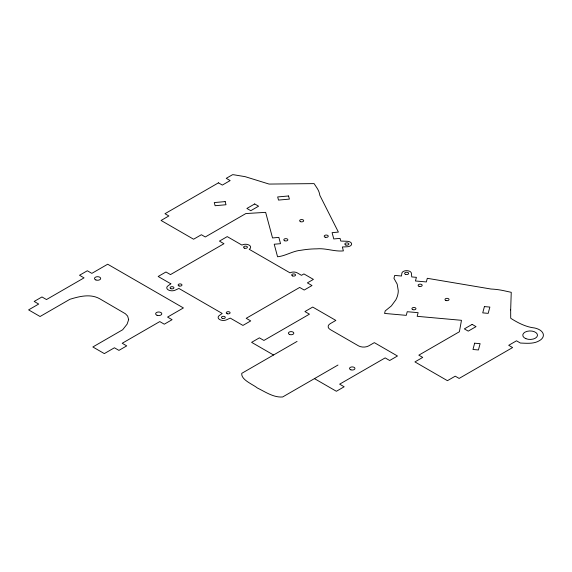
<?xml version="1.0" encoding="UTF-8"?>
<svg xmlns="http://www.w3.org/2000/svg" width="572" height="572" viewBox="0 0 572 572"><rect width="100%" height="100%" fill="white"/><g stroke="black" fill="none" stroke-linecap="round" stroke-linejoin="round"><path stroke-width="0.86" d="M297.068 341.412L241.749 373.352C240.862 379.865 252.917 384.334 257.328 387.973C265.215 391.806 273.588 397.74 282.661 396.968L337.988 365.036M273.523 354.99L251.608 342.342L259.402 337.845L263.921 340.447L309.438 314.171L304.919 311.568L312.712 307.064L335.85 320.42L330.258 323.652A7.236 4.176 0 0 0 330.258 329.558L358.515 345.867A7.236 4.176 0 0 0 368.747 345.867L374.331 342.642L397.468 355.998L389.675 360.503L385.163 357.893L339.646 384.169L344.165 386.779L336.372 391.277L314.457 378.628M510.667 309.917L510.703 317.996A3.432 1.981 0 0 0 510.889 318.397C518.103 322.958 525.947 326.991 534.541 327.97A13.27 7.665 0 0 1 539.632 340.547C533.905 344.13 526.776 343.264 520.406 343.05L516.509 340.805L508.715 345.302L512.612 347.554L459.13 378.428L455.233 376.176L447.44 380.68L414.929 361.912L422.722 357.407L418.826 355.162L459.402 331.739L461.475 320.306L417.16 316.323L418.132 312.677L407.235 311.711L406.263 315.358L384.556 313.427L385.221 310.918L391.348 305.941L395.853 299.821A56.092 32.382 0 0 0 398.284 290.748L397.183 284.127L393.951 278.314L394.73 275.418L401.494 276.019L401.887 273.194A4.762 2.753 0 0 1 406.685 270.663A4.762 2.753 0 0 1 411.39 273.259L411.747 276.927L416.402 277.341L415.429 280.974L426.326 281.939L427.298 278.307L491.012 289.032A45.331 26.176 0 0 1 503.61 290.655L511.246 292.328L510.667 309.917M128.657 319.605L127.098 324.16L122.673 329.758L92.85 346.975L104.326 353.603L114.414 347.776L118.933 350.386L126.727 345.881L122.208 343.272L159.774 321.586L164.286 324.195L172.086 319.698L167.567 317.088L183.412 307.943L107.686 264.221L91.842 273.366L87.323 270.763L79.529 275.261L84.048 277.87L46.482 299.556L41.971 296.947L34.17 301.444L38.689 304.054L28.6 309.881L40.076 316.509L69.898 299.292C79.394 296.396 90.304 293.55 99.571 298.684L125.39 313.749L127.62 316.066L128.657 319.605M474.653 343.193L472.972 349.478L478.421 349.964L480.101 343.672L474.653 343.193M484.412 306.592L482.732 312.877L488.181 313.363L489.861 307.071L484.412 306.592M170.842 283.805L168.297 285.635A5.248 3.032 0 0 0 168.297 289.925A5.248 3.032 0 0 0 175.718 289.925L178.9 288.452L222.193 313.449L219.655 315.286A5.248 3.032 0 0 0 219.655 319.569A5.248 3.032 0 0 0 227.07 319.569L230.251 318.103L242.928 325.418L250.722 320.921L246.203 318.311L299.685 287.437L304.204 290.047L311.997 285.542L307.378 282.883L313.406 279.401L303.918 273.916L301.473 275.325L297.261 272.894A5.162 2.982 0 0 0 290.025 272.858L249.206 249.292A5.162 2.982 0 0 0 249.149 245.116A5.162 2.982 0 0 0 241.906 245.081L227.234 236.608L219.441 241.105L223.959 243.715L170.477 274.596L165.959 271.986L158.165 276.483L170.842 283.805M218.454 182.833L164.972 213.713L168.869 215.959L161.075 220.463L193.586 239.225L201.38 234.727L205.276 236.98L245.846 213.556L265.644 212.355L272.544 237.945L278.857 237.38L280.537 243.672L274.217 244.23L277.563 256.764C285.664 255.984 292.814 250.879 301.122 250.243A56.092 32.382 0 0 1 316.838 248.841C325.833 248.005 334.541 251.787 343.393 250.893L342.356 246.99L347.247 246.761A4.762 2.753 0 0 0 351.63 243.987A4.762 2.753 0 0 0 347.132 241.277L340.776 241.069L340.061 238.381L333.769 238.939L332.096 232.647L338.388 232.089L319.82 195.302A45.331 26.176 0 0 0 317.002 188.031L314.099 183.619L269.076 184.07L245.145 176.662L233.583 174.739L232.525 174.71L226.247 178.335L230.144 180.58L222.351 185.085L218.454 182.833M254.683 203.954L246.889 208.451L250.786 210.703L258.58 206.199L254.683 203.954M472.136 324.381L464.342 328.886L468.239 331.131L476.033 326.633L472.136 324.381M225.168 201.601L214.271 202.574L215.115 205.72L226.004 204.747L225.168 201.601M288.56 195.967L277.67 196.94L278.507 200.078L289.403 199.113L288.56 195.967M350.879 369.827A2.71 1.566 0 0 0 354.947 368.475A2.71 1.566 0 0 0 350.879 367.117A2.71 1.566 0 0 0 350.879 369.827M289.518 334.448A2.71 1.566 0 0 0 293.808 333.347A2.71 1.566 0 0 0 290.004 331.753A2.71 1.566 0 0 0 289.518 334.448M405.441 274.36A2.031 1.173 0 0 0 408.651 273.538A2.031 1.173 0 0 0 405.805 272.343A2.031 1.173 0 0 0 405.441 274.36M525.882 338.667A7.357 4.247 0 0 0 537.458 335.585A7.357 4.247 0 0 0 527.055 331.338A7.357 4.247 0 0 0 525.882 338.667M445.881 300.486A2.031 1.173 0 0 0 449.034 299.585A2.031 1.173 0 0 0 446.103 298.462A2.031 1.173 0 0 0 445.881 300.486M419.033 286.3A2.031 1.173 0 0 0 422.186 285.399A2.031 1.173 0 0 0 419.255 284.27A2.031 1.173 0 0 0 419.033 286.3M412.812 309.631A2.031 1.173 0 0 0 415.958 308.73A2.031 1.173 0 0 0 413.034 307.6A2.031 1.173 0 0 0 412.812 309.631M179.093 285.971A1.931 1.115 0 0 0 181.982 285.006A1.931 1.115 0 0 0 179.093 284.041A1.931 1.115 0 0 0 179.093 285.971M227.206 313.749A1.931 1.115 0 0 0 230.101 312.784A1.931 1.115 0 0 0 227.206 311.819A1.931 1.115 0 0 0 227.206 313.749M244.366 248.126A1.931 1.115 0 0 0 247.411 247.34A1.931 1.115 0 0 0 244.709 246.203A1.931 1.115 0 0 0 244.366 248.126M292.478 275.904A1.931 1.115 0 0 0 295.531 275.118A1.931 1.115 0 0 0 292.828 273.988A1.931 1.115 0 0 0 292.478 275.904M170.878 288.681A1.931 1.115 0 0 0 173.931 287.895A1.931 1.115 0 0 0 171.221 286.765A1.931 1.115 0 0 0 170.878 288.681M222.401 318.389A1.931 1.115 0 0 0 225.289 317.431A1.931 1.115 0 0 0 222.401 316.466A1.931 1.115 0 0 0 222.401 318.389M284.763 240.798A2.031 1.173 0 0 0 287.859 239.84A2.031 1.173 0 0 0 284.863 238.774A2.031 1.173 0 0 0 284.763 240.798M325.168 237.208A2.031 1.173 0 0 0 328.264 236.243A2.031 1.173 0 0 0 325.275 235.178A2.031 1.173 0 0 0 325.168 237.208M300.593 221.707A2.031 1.173 0 0 0 303.689 220.742A2.031 1.173 0 0 0 300.7 219.677A2.031 1.173 0 0 0 300.593 221.707M345.853 245.038A2.031 1.173 0 0 0 348.891 244.022A2.031 1.173 0 0 0 345.853 243.007A2.031 1.173 0 0 0 345.853 245.038M157.05 315.272A3.096 1.787 0 0 0 161.804 313.849A3.096 1.787 0 0 0 157.293 312.183A3.096 1.787 0 0 0 157.05 315.272M95.917 279.98A3.096 1.787 0 0 0 100.679 278.564A3.096 1.787 0 0 0 96.167 276.891A3.096 1.787 0 0 0 95.917 279.98"/></g></svg>
